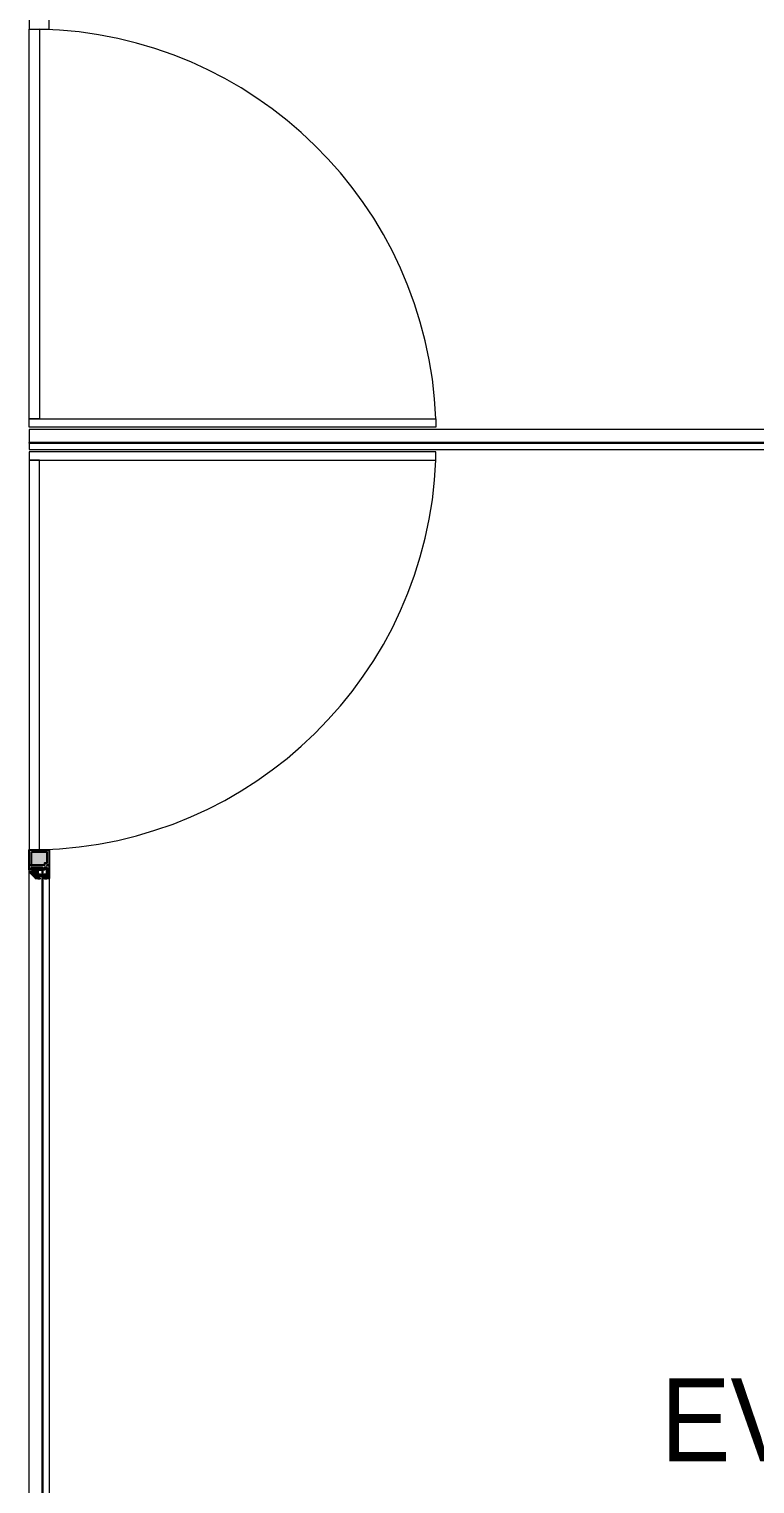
# Model space of a CAD drawing. Header units: metres. Extents: x 32 to 132, y -29 to 44.
# Drawn here: x 123.936 to 125.508, y -18.226 to -15.075 of the extents above; entities that cross this region are included whole.
import ezdxf

# ---------------------------------------------------------------- set-up
doc = ezdxf.new("R2010")
doc.units = ezdxf.units.M
doc.header["$LTSCALE"] = 100
doc.layers.add('Arqui', color=8, linetype='Continuous', lineweight=0)
doc.layers.add('M-EQPM-IDEN', color=7, linetype='Continuous', lineweight=9)
doc.styles.add('SansSerif_2', font='SANSS__.TTF', dxfattribs={"width": 0.9, "height": 0.18})

# ---------------------------------------------------------------- blocks, each defined once
blk = doc.blocks.new('A$C4ed580ad')
at = {"layer": 'Arqui', "lineweight": 0}
for points in [[(43.8748, 17.029), (43.8316, 17.029), (43.8316, 13.8996), (43.8748, 13.8996)], [(47.8316, 12.989), (47.8316, 13.0323), (43.8316, 13.0323), (43.8316, 12.989)], [(43.8748, 9.6487), (43.8316, 9.6487), (43.8316, 12.1217), (43.8748, 12.1217)]]:
    blk.add_lwpolyline(points, close=True, dxfattribs=at)
at = {"layer": 'Arqui'}
for points in [[(43.8542, 13.0555), (43.8316, 13.0555), (43.8316, 13.8996), (43.8542, 13.8996)], [(43.8316, 13.0373), (43.8316, 13.0555), (44.7126, 13.0555), (44.7126, 13.0373)], [(43.8316, 12.984), (43.8316, 12.9658), (44.7126, 12.9658), (44.7126, 12.984)], [(43.8542, 12.9658), (43.8316, 12.9658), (43.8316, 12.1217), (43.8542, 12.1217)]]:
    blk.add_lwpolyline(points, close=True, dxfattribs=at)
at = {"layer": 'Arqui', "lineweight": 25}
for points in [[(47.8316, 13.0034), (43.8316, 13.0034), (47.8316, 13.0034)], [(43.8604, 9.6487), (43.8604, 12.0784), (43.8604, 9.6487)]]:
    blk.add_lwpolyline(points, dxfattribs=at)
for points in [[(43.8364, 12.0784), (43.8316, 12.0784), (43.8316, 12.088), (43.8364, 12.088), (43.8316, 12.088), (43.8316, 12.1217), (43.8748, 12.1217), (43.8748, 12.088), (43.87, 12.088), (43.8748, 12.088), (43.8748, 12.0592), (43.87, 12.0592), (43.8652, 12.0592), (43.87, 12.0592), (43.87, 12.0688), (43.8652, 12.064), (43.8652, 12.0688), (43.87, 12.0688), (43.87, 12.0832), (43.8652, 12.0832), (43.8652, 12.0784), (43.8604, 12.0784), (43.8508, 12.0784), (43.8508, 12.0688), (43.8556, 12.0688), (43.8556, 12.064), (43.8508, 12.0688), (43.8508, 12.0592), (43.8556, 12.0592), (43.8508, 12.0592), (43.846, 12.0592), (43.8316, 12.0736), (43.8412, 12.0736)], [(43.8364, 12.1169), (43.87, 12.1169), (43.87, 12.0929), (43.8652, 12.0929), (43.8652, 12.088), (43.8364, 12.088), (43.8364, 12.0929)], [(43.8604, 12.0784), (43.8604, 12.0832), (43.8364, 12.0832), (43.8412, 12.0832), (43.8412, 12.0784), (43.846, 12.0736), (43.8364, 12.0736), (43.846, 12.0592), (43.846, 12.0784)]]:
    blk.add_lwpolyline(points, close=True, dxfattribs=at)
at = {"layer": 'Arqui', "lineweight": 5}
for points in [[(43.8531, 12.067, -0.054234), (43.8506, 12.0642, 0.182414), (43.8581, 12.0687, 0.182414), (43.8661, 12.0653, -0.054234), (43.8629, 12.067)], [(43.8506, 12.0686, -0.182414), (43.8581, 12.0642, -0.182414), (43.8654, 12.0686)]]:
    blk.add_lwpolyline(points, format="xyb", dxfattribs=at)
for points in [[(43.8508, 12.064), (43.8508, 12.064)], [(43.87, 12.064), (43.87, 12.064)]]:
    blk.add_lwpolyline(points, dxfattribs=at)
blk.add_lwpolyline([(43.8604, 12.0177), (43.8604, 12.0225), (43.8604, 12.0273), (43.8604, 12.0225)], close=True, dxfattribs=at)
at = {"layer": 'Arqui'}
for centre, start, end in [((43.8341, 13.0207), 2.2646, 88.6915), ((43.8341, 13.0006), 271.3085, 357.7354)]:
    blk.add_arc(centre, 0.8791, start, end, dxfattribs=at)
at = {"layer": 'Arqui', "lineweight": 5}
for centre, start, end in [((43.8436, 12.0473), 55.4303, 67.8476), ((43.8724, 12.0473), 112.1524, 124.5697)]:
    blk.add_arc(centre, 0.0167, start, end, dxfattribs=at)
at = {"layer": 'Arqui'}
for points in [[(43.8316, 12.1217), (43.8748, 12.1217), (43.8316, 12.088)], [(43.8748, 12.1217), (43.8316, 12.088), (43.8748, 12.088)], [(43.8316, 12.088), (43.8748, 12.088), (43.8316, 12.0832)], [(43.8748, 12.088), (43.8316, 12.0832), (43.8748, 12.0832)], [(43.8316, 12.0832), (43.8652, 12.0832), (43.8316, 12.0784)], [(43.8652, 12.0832), (43.8316, 12.0784), (43.8652, 12.0784)], [(43.8316, 12.0736), (43.8508, 12.0736), (43.8364, 12.0688)], [(43.87, 12.088), (43.8364, 12.088), (43.8364, 12.088)], [(43.8364, 12.088), (43.8364, 12.088), (43.87, 12.088)], [(43.8604, 12.0784), (43.8364, 12.0784), (43.8364, 12.0784)], [(43.8364, 12.0784), (43.8364, 12.0784), (43.8604, 12.0784)], [(43.8364, 12.0784), (43.8508, 12.0784), (43.8412, 12.0736)], [(43.8508, 12.0736), (43.8364, 12.0688), (43.8508, 12.0688)], [(43.8508, 12.0784), (43.8412, 12.0736), (43.8508, 12.0736)], [(43.8604, 12.0784), (43.8604, 9.7196), (43.8604, 9.7196)], [(43.8604, 9.7196), (43.8604, 9.7196), (43.8604, 12.0784)], [(43.87, 12.0832), (43.8748, 12.0832), (43.87, 12.0688)], [(43.8748, 12.0832), (43.87, 12.0688), (43.8748, 12.0688)], [(43.8508, 12.0688), (43.8364, 12.0688), (43.8556, 12.0688)], [(43.8364, 12.0688), (43.8508, 12.0688), (43.846, 12.0592)], [(43.8508, 12.0688), (43.846, 12.0592), (43.8508, 12.0592)], [(43.8556, 12.0592), (43.846, 12.0592), (43.8508, 12.0592)], [(43.8556, 12.0688), (43.8508, 12.0688), (43.8508, 12.0688)], [(43.8508, 12.0688), (43.8508, 12.0688), (43.8556, 12.0688)], [(43.8556, 12.064), (43.8556, 12.0688), (43.8508, 12.0688)], [(43.8556, 12.0592), (43.8508, 12.0592), (43.8508, 12.0592)], [(43.8508, 12.0592), (43.8508, 12.0592), (43.8556, 12.0592)], [(43.8556, 12.0592), (43.8508, 12.0592), (43.8508, 12.0592)], [(43.8508, 12.0592), (43.8508, 12.0592), (43.8556, 12.0592)], [(43.8556, 12.064), (43.8556, 12.064), (43.8556, 12.0688)], [(43.87, 12.0688), (43.8652, 12.0688), (43.8652, 12.0688)], [(43.8652, 12.0688), (43.8652, 12.0688), (43.8748, 12.0688)], [(43.8652, 12.0688), (43.8748, 12.0688), (43.87, 12.0688)], [(43.8652, 12.064), (43.8652, 12.064), (43.87, 12.0688)], [(43.8652, 12.064), (43.87, 12.0688), (43.8652, 12.0688)], [(43.8652, 12.0592), (43.87, 12.0592), (43.87, 12.0592)], [(43.87, 12.0592), (43.8652, 12.0592), (43.8652, 12.0592)], [(43.8652, 12.0592), (43.8652, 12.0592), (43.87, 12.0592)], [(43.87, 12.0592), (43.8748, 12.0592), (43.8652, 12.0592)], [(43.87, 12.0688), (43.8748, 12.0688), (43.87, 12.0592)], [(43.8748, 12.0688), (43.87, 12.0592), (43.8748, 12.0592)], [(43.87, 12.0592), (43.87, 12.0592), (43.8748, 12.0592)]]:
    blk.add_solid(points, dxfattribs=at)

msp = doc.modelspace()

# ---------------------------------------------------------------- block references
at = {"layer": 'Arqui'}
msp.add_blockref('A$C4ed580ad', (80.1042, -28.9743), dxfattribs=at)

# ---------------------------------------------------------------- texts
at = {"layer": 'M-EQPM-IDEN', "insert": (125.3036, -17.9974), "char_height": 0.18, "width": 2.69848, "attachment_point": 1, "style": 'SansSerif_2'}
msp.add_mtext('EVAPORADOR #P4-3', dxfattribs=at)

doc.saveas('drawing.dxf')
